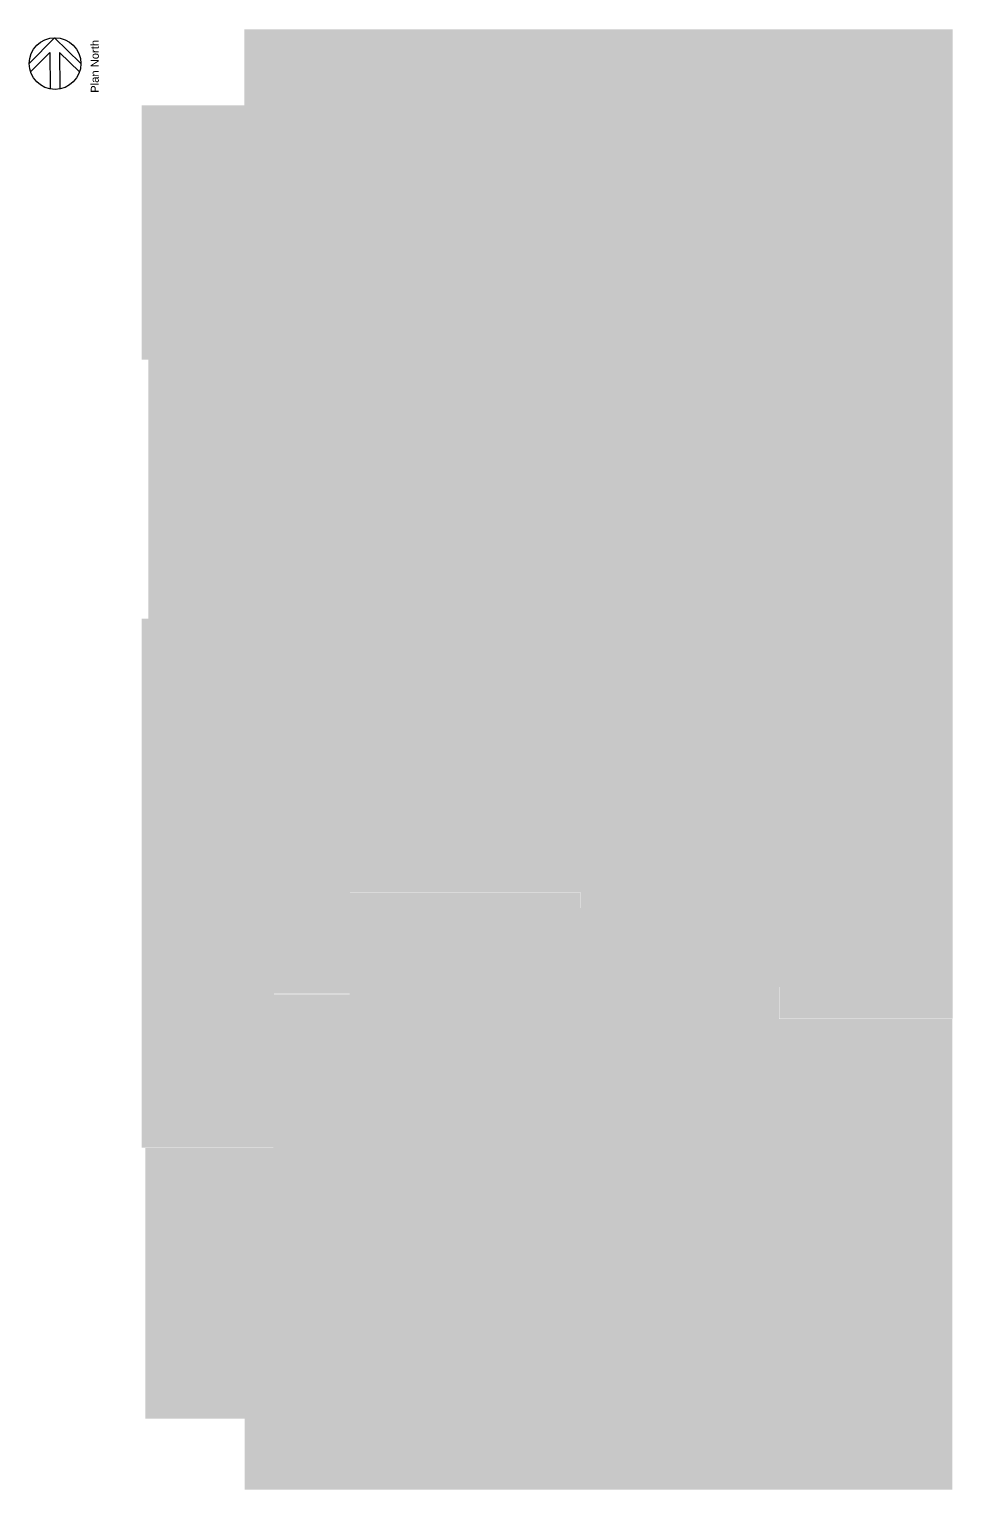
# Model space of a CAD drawing. Header units: inches. Extents: x 1936 to 3858, y 414 to 2048.
# Drawn here: x 2935 to 3858, y 531 to 1991 of the extents above; entities that cross this region are included whole.
import ezdxf

# ---------------------------------------------------------------- set-up
doc = ezdxf.new("R2010")
doc.units = ezdxf.units.IN
doc.header["$MEASUREMENT"] = 0
doc.linetypes.add('HIDDEN', pattern=[0.375, 0.25, -0.125])
for name, color, linetype in [('2 VERTICAL PENETRATION area', 253, 'HIDDEN'), ('3 SUITE TENANT area', 151, 'HIDDEN'), ('3 SUITE TENANT DARK area', 150, 'HIDDEN'), ('4 COMMON area', 51, 'HIDDEN'), ('G-Anno-Titl', 113, 'CONTINUOUS')]:
    doc.layers.add(name, color=color, linetype=linetype)
doc.styles.add('ARIAL', font='arial.ttf')

msp = doc.modelspace()

# ---------------------------------------------------------------- hatches: boundary and pattern name
at = {"layer": '2 VERTICAL PENETRATION area', "transparency": 33554495}
h = msp.add_hatch(color=256, dxfattribs=at)
h.dxf.hatch_style = 1
h.paths.add_polyline_path([(3178.2, 1922.5), (3178.2, 1881.7), (3209.2, 1881.7), (3209.2, 1870.7), (3285.9, 1870.7), (3285.9, 1746.5), (3179.4, 1746.5), (3179.4, 1660.5), (3047.4, 1660.5), (3047.4, 1914.5), (3149.9, 1914.5), (3149.9, 1922.5)])
h = msp.add_hatch(color=256, dxfattribs=at)
h.dxf.hatch_style = 1
h.paths.add_polyline_path([(3047.4, 1401.5), (3179.4, 1401.5), (3179.4, 1321.7), (3140.4, 1321.7), (3140.4, 1126.5), (3179.4, 1126.5), (3179.4, 873), (3047.4, 873)])
at = {"layer": '3 SUITE TENANT area', "transparency": 33554495}
h = msp.add_hatch(color=256, dxfattribs=at)
h.dxf.hatch_style = 1
h.paths.add_polyline_path([(3149.9, 1990.7), (3857.5, 1990.7), (3857.5, 1635.4), (3625.3, 1635.4), (3625.3, 1539.9), (3457, 1539.9), (3457, 1498.9), (3255.4, 1498.9), (3255.4, 1634.5), (3285.9, 1634.5), (3285.9, 1713.5), (3285.9, 1746.5), (3285.9, 1870.7), (3209.2, 1870.7), (3209.2, 1881.7), (3178.2, 1881.7), (3178.2, 1922.5), (3149.9, 1922.5)])
h = msp.add_hatch(color=256, dxfattribs=at)
h.dxf.hatch_style = 1
h.paths.add_polyline_path([(3255.4, 1289.9), (3857.5, 1289.9), (3857.5, 1001.9), (3684.3, 1001.9), (3684.3, 1065), (3627.9, 1065.4), (3627.8, 1105.1), (3485.8, 1104.4), (3485.8, 1128.1), (3255.4, 1128.1)])
at = {"layer": '3 SUITE TENANT DARK area', "transparency": 33554495}
h = msp.add_hatch(color=256, dxfattribs=at)
h.dxf.hatch_style = 1
h.paths.add_polyline_path([(3255.4, 1498.9), (3457, 1498.9), (3457, 1539.9), (3625.3, 1539.9), (3625.3, 1635.4), (3857.5, 1635.4), (3857.5, 1289.9), (3255.4, 1289.9)])
h = msp.add_hatch(color=256, dxfattribs=at)
h.dxf.hatch_style = 1
h.paths.add_polyline_path([(3255, 1127.7), (3485.4, 1127.7), (3485.8, 1104.4), (3627.8, 1105.1), (3627.9, 1065.4), (3684.3, 1065), (3683.9, 1001.5), (3857.1, 1001.5), (3857.1, 531.1), (3150.2, 531.1), (3150.2, 602.1), (3051, 602.1), (3051, 872.5), (3179, 872.5), (3179, 1026.3), (3255, 1026.3)])
at = {"layer": '4 COMMON area', "transparency": 33554495}
h = msp.add_hatch(color=256, dxfattribs=at)
h.dxf.hatch_style = 1
h.paths.add_polyline_path([(3053.9, 1660.5), (3179.4, 1660.5), (3179.4, 1746.5), (3285.9, 1746.5), (3285.9, 1634.5), (3255.4, 1634.5), (3255.4, 1026.7), (3179.4, 1026.7), (3179.4, 1126.5), (3140.4, 1126.5), (3140.4, 1321.7), (3179.4, 1321.7), (3179.4, 1401.5), (3053.9, 1401.5)])

# ---------------------------------------------------------------- linework, layer by layer
at = {"layer": 'G-Anno-Titl'}
for p, q in [((2960.4, 1982.1), (2935, 1956.4)), ((2960.4, 1982.1), (2986.1, 1956.8)), ((2955.6, 1967.3), (2936.4, 1948)), ((2955.6, 1967.3), (2955.8, 1931.5)), ((2965.4, 1967.4), (2965.7, 1931.5)), ((2965.4, 1967.4), (2985.1, 1948))]:
    msp.add_line(p, q, dxfattribs=at)
msp.add_circle((2960.8, 1956.4), 25.8, dxfattribs=at)

# ---------------------------------------------------------------- texts
at = {"layer": 'G-Anno-Titl', "insert": (2996.5, 1927.2), "char_height": 8, "attachment_point": 1, "rotation": 90, "style": 'ARIAL'}
msp.add_mtext_dynamic_manual_height_columns('Plan North', width=87.48, gutter_width=2.5, heights=[0], dxfattribs=at)

doc.saveas('drawing.dxf')
